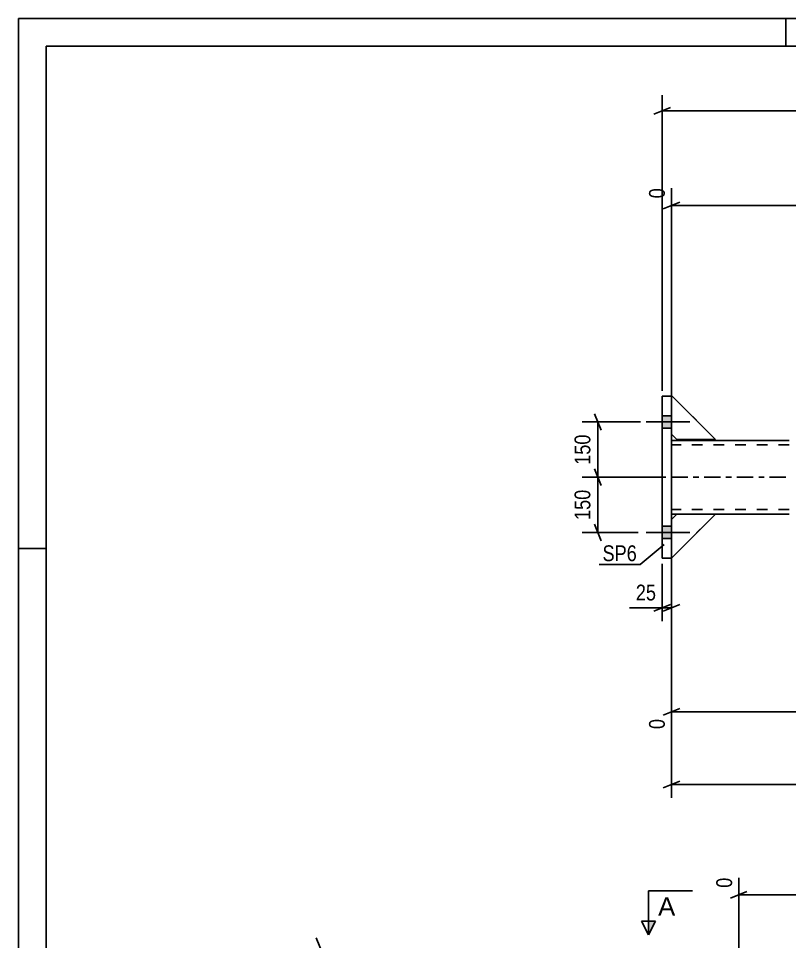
# Model space of a CAD drawing. Header units: millimetres. Extents: x -130 to 1059, y -611 to 230.
# Drawn here: x -130.4 to 9.2, y 62.8 to 230 of the extents above; entities that cross this region are included whole.
import ezdxf

# ---------------------------------------------------------------- set-up
doc = ezdxf.new("R2010")
doc.units = ezdxf.units.MM
doc.linetypes.add('DXK_LINE_DOT2', pattern=[3.9198, 1.9599, -1.9599])
doc.linetypes.add('DXK_LINE_DOT3', pattern=[5.9187, 2.979, -0.9799, 0.9799, -0.9799])
doc.styles.add('Arial', font='ARIAL.TTF', dxfattribs={"height": 0.2})
doc.styles.add('Arial Narrow', font='ARIALN.TTF', dxfattribs={"height": 0.2})

# ---------------------------------------------------------------- blocks, each defined once
blk = doc.blocks.new('Unknown-814407902-1163')
at = {"color": 5, "linetype": 'Continuous'}
for p, q in [((1058.56, 229.98), (-130.44, 229.98)), ((-130.44, 229.98), (-130.44, -611.02)), ((8.56, 224.98), (8.56, 229.98)), ((1053.56, 224.98), (-125.44, 224.98)), ((-125.44, 224.98), (-125.44, -606.02)), ((-125.44, 133.98), (-130.44, 133.98))]:
    blk.add_line(p, q, dxfattribs=at)
blk = doc.blocks.new('Part-814407902-5217 - 5096')
at = {"color": 2, "linetype": 'Continuous'}
for p, q in [((9.15, 153.54), (-12.18, 153.54)), ((-12.18, 141.81), (-12.18, 151.94)), ((-11.18, 140.21), (-12.18, 140.21)), ((9.15, 140.21), (-4.18, 140.21))]:
    blk.add_line(p, q, dxfattribs=at)
at = {"color": 7, "linetype": 'DXK_LINE_DOT2'}
for p, q in [((-12.18, 153.54), (-12.18, 151.94)), ((-12.18, 153.54), (-12.18, 153.07)), ((9.15, 152.74), (-12.18, 152.74)), ((-12.18, 140.21), (-12.18, 141.81)), ((9.15, 141.01), (-12.18, 141.01)), ((-4.18, 140.21), (-11.18, 140.21))]:
    blk.add_line(p, q, dxfattribs=at)
at = {"color": 7, "linetype": 'DXK_LINE_DOT3'}
blk.add_line((-12.18, 146.88), (9.15, 146.88), dxfattribs=at)
blk = doc.blocks.new('Part-814407902-5221 - 5096')
at = {"color": 7, "linetype": 'DXK_LINE_DOT2'}
for p, q in [((-12.18, 139.21), (-11.18, 140.21)), ((-4.18, 140.21), (-12.18, 132.21)), ((-12.18, 132.21), (-12.18, 139.21)), ((-11.18, 140.21), (-4.18, 140.21))]:
    blk.add_line(p, q, dxfattribs=at)
blk = doc.blocks.new('Part-814407902-5233 - 5096')
at = {"color": 2, "linetype": 'Continuous'}
for p, q in [((-4.18, 153.69), (-12.18, 161.69)), ((-12.18, 161.69), (-12.18, 161.54)), ((-12.18, 154.69), (-11.18, 153.69)), ((-11.18, 153.69), (-4.18, 153.69))]:
    blk.add_line(p, q, dxfattribs=at)
at = {"color": 7, "linetype": 'DXK_LINE_DOT2'}
blk.add_line((-12.18, 161.54), (-12.18, 154.69), dxfattribs=at)
blk = doc.blocks.new('Part-814407902-5224 - 5096')
at = {"color": 2, "linetype": 'Continuous'}
for p, q in [((-12.18, 139.21), (-11.18, 140.21)), ((-4.18, 140.21), (-12.18, 132.21)), ((-4.18, 140.21), (-11.18, 140.21))]:
    blk.add_line(p, q, dxfattribs=at)
at = {"color": 7, "linetype": 'DXK_LINE_DOT2'}
blk.add_line((-12.18, 132.21), (-12.18, 139.21), dxfattribs=at)
blk = doc.blocks.new('Part-814407902-5171 - 5096')
at = {"color": 2, "linetype": 'Continuous'}
for p, q in [((-13.85, 161.54), (-12.18, 161.54)), ((-13.85, 132.21), (-13.85, 161.54)), ((-12.18, 161.54), (-12.18, 132.21)), ((-12.18, 132.21), (-13.85, 132.21))]:
    blk.add_line(p, q, dxfattribs=at)
blk = doc.blocks.new('Part-814407902-5227 - 5096')
at = {"color": 7, "linetype": 'DXK_LINE_DOT2'}
for p, q in [((-12.18, 139.21), (-11.18, 140.21)), ((-4.18, 140.21), (-12.18, 132.21)), ((-12.18, 132.21), (-12.18, 139.21)), ((-11.18, 140.21), (-4.18, 140.21))]:
    blk.add_line(p, q, dxfattribs=at)
blk = doc.blocks.new('Part-814407902-5230 - 5096')
at = {"color": 7, "linetype": 'DXK_LINE_DOT2'}
for p, q in [((-4.18, 153.69), (-12.18, 161.69)), ((-12.18, 161.69), (-12.18, 154.69)), ((-12.18, 154.69), (-11.18, 153.69)), ((-11.18, 153.69), (-4.18, 153.69))]:
    blk.add_line(p, q, dxfattribs=at)
blk = doc.blocks.new('Part-814407902-5236 - 5096')
at = {"color": 7, "linetype": 'DXK_LINE_DOT2'}
for p, q in [((-4.18, 153.69), (-12.18, 161.69)), ((-12.18, 161.69), (-12.18, 154.69)), ((-12.18, 154.69), (-11.18, 153.69)), ((-11.18, 153.69), (-4.18, 153.69))]:
    blk.add_line(p, q, dxfattribs=at)
blk = doc.blocks.new('Bolt-814407902-5264 - 5096')
at = {"linetype": 'Continuous'}
for points in [[(-12.18, 155.78), (-12.18, 157.98), (-13.85, 157.98), (-13.85, 155.78)], [(-12.18, 155.78), (-12.18, 157.98), (-13.85, 157.98), (-13.85, 155.78)], [(-12.18, 135.78), (-12.18, 137.98), (-13.85, 137.98), (-13.85, 135.78)], [(-12.18, 135.78), (-12.18, 137.98), (-13.85, 137.98), (-13.85, 135.78)]]:
    blk.add_hatch(color=1, dxfattribs=at).paths.add_polyline_path(points)
at = {"color": 1, "linetype": 'Continuous'}
for p, q in [((-13.85, 157.98), (-12.18, 157.98)), ((-13.85, 157.98), (-12.18, 157.98)), ((-16.78, 156.88), (-8.85, 156.88)), ((-16.78, 156.88), (-8.85, 156.88)), ((-13.85, 155.78), (-12.18, 155.78)), ((-13.85, 155.78), (-12.18, 155.78)), ((-13.85, 137.98), (-12.18, 137.98)), ((-13.85, 137.98), (-12.18, 137.98)), ((-16.78, 136.88), (-8.85, 136.88)), ((-16.78, 136.88), (-8.85, 136.88)), ((-13.85, 135.78), (-12.18, 135.78)), ((-13.85, 135.78), (-12.18, 135.78))]:
    blk.add_line(p, q, dxfattribs=at)
blk = doc.blocks.new('StraightDimension-814407902-2780 - 1390')
at = {"color": 7, "linetype": 'Continuous'}
blk.add_line((-75.33, 60.45), (-76.53, 63.45), dxfattribs=at)
blk = doc.blocks.new('StraightDimension-814407902-34210 - 1390')
at = {"color": 7, "linetype": 'Continuous'}
for p, q in [((45.54, -9), (45.54, 77.98)), ((0, 11), (0, 74.33)), ((1.5, 71.8), (-1.5, 70.6)), ((0, 71.2), (45.54, 71.2)), ((44.04, 70.6), (47.04, 71.8))]:
    blk.add_line(p, q, dxfattribs=at)
at = {"color": 0, "linetype": 'Continuous'}
for points in [[(44.94, 78.58), (40.74, 78.58), (40.74, 71.9), (44.94, 71.9)], [(-0.6, 74.93), (-4.8, 74.93), (-4.8, 71.9), (-0.6, 71.9)]]:
    blk.add_wipeout(points, dxfattribs=at)
at = {"color": 0}
blk.add_wipeout([(26.11, 71.95), (26.11, 76.15), (19.43, 76.15), (19.43, 71.95)], dxfattribs=at)
at = {"color": 3, "linetype": 'Continuous', "style": 'Arial Narrow'}
for s, height, p in [('683', 2.863, (44.34, 72.5)), ('0', 2.86, (-1.2, 72.5))]:
    blk.add_text(s, height=height, rotation=90.0002, dxfattribs=at).set_placement(p)
at = {"color": 3, "style": 'Arial Narrow'}
blk.add_text('683', height=2.863, dxfattribs=at).set_placement((20.03, 72.55))
blk = doc.blocks.new('StraightDimension-814407902-5400 - 5096')
at = {"color": 7, "linetype": 'Continuous'}
for p, q in [((102.82, 160.72), (102.82, 204.71)), ((-12.18, 147.88), (-12.18, 199.23)), ((-10.68, 196.7), (-13.68, 195.5)), ((-12.18, 196.1), (102.82, 196.1)), ((101.32, 195.5), (104.32, 196.7))]:
    blk.add_line(p, q, dxfattribs=at)
at = {"color": 0, "linetype": 'Continuous'}
for points in [[(102.22, 205.31), (98.02, 205.31), (98.02, 196.8), (102.22, 196.8)], [(-12.78, 199.83), (-16.98, 199.83), (-16.98, 196.8), (-12.78, 196.8)]]:
    blk.add_wipeout(points, dxfattribs=at)
at = {"color": 0}
blk.add_wipeout([(49.58, 196.85), (49.58, 201.05), (41.07, 201.05), (41.07, 196.85)], dxfattribs=at)
at = {"color": 3, "linetype": 'Continuous', "style": 'Arial Narrow'}
for s, height, p in [('1887', 2.863, (101.62, 197.4)), ('0', 2.86, (-13.38, 197.4))]:
    blk.add_text(s, height=height, rotation=90.0002, dxfattribs=at).set_placement(p)
at = {"color": 3, "style": 'Arial Narrow'}
blk.add_text('1887', height=2.863, dxfattribs=at).set_placement((41.67, 197.45))
blk = doc.blocks.new('StraightDimension-814407902-5485 - 5096')
at = {"color": 7, "linetype": 'Continuous'}
for p, q in [((-12.18, 139.21), (-12.18, 88.81)), ((102.82, 125.26), (102.82, 88.81)), ((-10.68, 91.81), (-13.68, 90.61)), ((-12.18, 91.21), (102.82, 91.21)), ((101.32, 90.61), (104.32, 91.81))]:
    blk.add_line(p, q, dxfattribs=at)
at = {"color": 0}
blk.add_wipeout([(50.37, 91.96), (50.37, 96.16), (40.28, 96.16), (40.28, 91.96)], dxfattribs=at)
at = {"color": 3, "style": 'Arial'}
blk.add_text('1887', height=2.865, dxfattribs=at).set_placement((40.88, 92.56))
blk = doc.blocks.new('StraightDimension-814407902-27087 - 5096')
at = {"color": 7, "linetype": 'Continuous'}
for p, q in [((-13.85, 131.21), (-13.85, 120.8)), ((-12.18, 131.21), (-12.18, 120.8)), ((-15.35, 122.6), (-12.35, 123.8)), ((-10.68, 123.8), (-13.68, 122.6)), ((-13.85, 123.2), (-12.18, 123.2))]:
    blk.add_line(p, q, dxfattribs=at)
at = {"color": 0}
blk.add_wipeout([(-14.37, 123.95), (-14.37, 128.15), (-19.23, 128.15), (-19.23, 123.95)], dxfattribs=at)
at = {"color": 7, "linetype": 'Continuous'}
blk.add_line((-13.85, 123.2), (-19.75, 123.2), dxfattribs=at)
blk.add_line((-13.85, 123.2), (-19.75, 123.2), dxfattribs=at)
at = {"color": 3, "style": 'Arial Narrow'}
blk.add_text('25', height=2.863, dxfattribs=at).set_placement((-18.63, 124.55))
blk = doc.blocks.new('StraightDimension-814407902-27141 - 5096')
at = {"color": 7, "linetype": 'Continuous'}
for p, q in [((-13.85, 162.54), (-13.85, 216.1)), ((-12.35, 213.85), (-15.35, 212.65)), ((-13.85, 213.25), (976.99, 213.25))]:
    blk.add_line(p, q, dxfattribs=at)
blk = doc.blocks.new('StraightDimension-814407902-42600 - 5096')
at = {"color": 7, "linetype": 'Continuous'}
for p, q in [((-12.18, 138.88), (-12.18, 101.25)), ((79.21, 139.21), (79.21, 95.76)), ((-10.68, 104.98), (-13.68, 103.78)), ((-12.18, 104.38), (79.21, 104.38)), ((77.71, 103.78), (80.71, 104.98))]:
    blk.add_line(p, q, dxfattribs=at)
at = {"color": 0}
blk.add_wipeout([(37.77, 105.13), (37.77, 109.33), (29.26, 109.33), (29.26, 105.13)], dxfattribs=at)
at = {"color": 0, "linetype": 'Continuous'}
for points in [[(-12.78, 103.68), (-16.98, 103.68), (-16.98, 100.65), (-12.78, 100.65)], [(78.61, 103.68), (74.41, 103.68), (74.41, 95.16), (78.61, 95.16)]]:
    blk.add_wipeout(points, dxfattribs=at)
at = {"color": 3, "style": 'Arial Narrow'}
blk.add_text('1532', height=2.863, dxfattribs=at).set_placement((29.86, 105.73))
at = {"color": 3, "linetype": 'Continuous', "style": 'Arial Narrow'}
for s, height, p in [('0', 2.86, (-13.38, 101.25)), ('1532', 2.863, (78.01, 95.76))]:
    blk.add_text(s, height=height, rotation=90.0002, dxfattribs=at).set_placement(p)
blk = doc.blocks.new('StraightDimension-814407902-42893 - 5096')
at = {"color": 7, "linetype": 'Continuous'}
for p, q in [((-26.12, 158.38), (-24.92, 155.38)), ((-17.78, 156.88), (-28.37, 156.88)), ((-25.52, 146.88), (-25.52, 156.88)), ((-24.92, 145.38), (-26.12, 148.38)), ((-13.18, 146.88), (-28.37, 146.88))]:
    blk.add_line(p, q, dxfattribs=at)
at = {"color": 0}
blk.add_wipeout([(-26.27, 155.22), (-30.47, 155.22), (-30.47, 148.53), (-26.27, 148.53)], dxfattribs=at)
at = {"color": 3, "style": 'Arial Narrow'}
blk.add_text('150', height=2.863, rotation=90.0002, dxfattribs=at).set_placement((-26.87, 149.13))
blk = doc.blocks.new('StraightDimension-814407902-42894 - 5096')
at = {"color": 7, "linetype": 'Continuous'}
for p, q in [((-26.12, 148.38), (-24.92, 145.38)), ((-13.18, 146.88), (-28.37, 146.88)), ((-25.52, 136.88), (-25.52, 146.88)), ((-24.92, 135.38), (-26.12, 138.38)), ((-18.18, 136.88), (-28.37, 136.88))]:
    blk.add_line(p, q, dxfattribs=at)
at = {"color": 0}
blk.add_wipeout([(-26.27, 145.22), (-30.47, 145.22), (-30.47, 138.53), (-26.27, 138.53)], dxfattribs=at)
at = {"color": 3, "style": 'Arial Narrow'}
blk.add_text('150', height=2.863, rotation=90.0002, dxfattribs=at).set_placement((-26.87, 139.13))
blk = doc.blocks.new('SectionMark-814407902-3249 - 1390')
at = {"linetype": 'Continuous'}
blk.add_hatch(color=6, dxfattribs=at).paths.add_polyline_path([(-16.35, 66.45), (-15.1, 66.45), (-16.35, 63.95)])
at = {"color": 6, "linetype": 'Continuous'}
for p, q in [((-16.35, 71.95), (-8.35, 71.95)), ((-16.35, 71.95), (-16.35, 63.95)), ((-16.35, 63.95), (-17.6, 66.45)), ((-15.1, 66.45), (-17.6, 66.45)), ((-16.35, 63.95), (-15.1, 66.45))]:
    blk.add_line(p, q, dxfattribs=at)
at = {"color": 0, "linetype": 'Continuous'}
blk.add_wipeout([(-11.49, 67.45), (-11.49, 70.95), (-14.6, 70.95), (-14.6, 67.45)], dxfattribs=at)
at = {"color": 3, "linetype": 'Continuous', "style": 'Arial'}
blk.add_text('A', height=3.34, dxfattribs=at).set_placement((-14.6, 67.45))
blk = doc.blocks.new('Mark-814407902-5167 - 5096')
at = {"color": 0}
blk.add_wipeout([(-18.45, 131.67), (-18.45, 134.67), (-24.66, 134.67), (-24.66, 131.67)], dxfattribs=at)
blk.add_wipeout([(-18.45, 131.67), (-18.45, 134.67), (-24.66, 134.67), (-24.66, 131.67)], dxfattribs=at)
at = {"color": 30, "linetype": 'Continuous'}
for p in [(-13.51, 134.68), (-25.26, 131.07)]:
    blk.add_line(p, (-17.85, 131.07), dxfattribs=at)
at = {"color": 3, "style": 'Arial Narrow'}
blk.add_text('SP6', height=2.863, dxfattribs=at).set_placement((-24.66, 131.67))

msp = doc.modelspace()

# ---------------------------------------------------------------- block references
for name in ['Unknown-814407902-1163', 'Part-814407902-5171 - 5096', 'Part-814407902-5233 - 5096', 'Part-814407902-5230 - 5096', 'Part-814407902-5236 - 5096', 'Bolt-814407902-5264 - 5096', 'Part-814407902-5217 - 5096', 'Part-814407902-5221 - 5096', 'Part-814407902-5224 - 5096', 'Part-814407902-5227 - 5096']:
    msp.add_blockref(name, (0, 0))

# ---------------------------------------------------------------- next in the draw order: block references
for name in ['StraightDimension-814407902-5400 - 5096', 'StraightDimension-814407902-5485 - 5096', 'StraightDimension-814407902-2780 - 1390']:
    msp.add_blockref(name, (0, 0))

# ---------------------------------------------------------------- next in the draw order: block references
for name in ['StraightDimension-814407902-27141 - 5096', 'StraightDimension-814407902-42893 - 5096', 'StraightDimension-814407902-27087 - 5096', 'StraightDimension-814407902-34210 - 1390']:
    msp.add_blockref(name, (0, 0))

# ---------------------------------------------------------------- next in the draw order: block references
for name in ['StraightDimension-814407902-42600 - 5096', 'SectionMark-814407902-3249 - 1390']:
    msp.add_blockref(name, (0, 0))

# ---------------------------------------------------------------- next in the draw order: block references
msp.add_blockref('StraightDimension-814407902-42894 - 5096', (0, 0))

# ---------------------------------------------------------------- next in the draw order: block references
msp.add_blockref('Mark-814407902-5167 - 5096', (0, 0))

doc.saveas('drawing.dxf')
